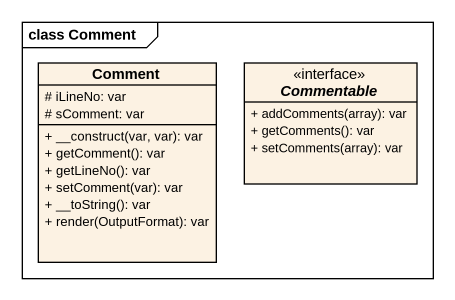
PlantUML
@startuml
mainframe class Comment
hide circle
hide empty members
skinparam classAttributeIconSize 0
class Comment {
  # iLineNo: var
  # sComment: var
  + __construct(var, var): var
  + getComment(): var
  + getLineNo(): var
  + setComment(var): var
  + __toString(): var
  + render(OutputFormat): var
}
interface Commentable {
  + addComments(array): var
  + getComments(): var
  + setComments(array): var
}
@enduml
